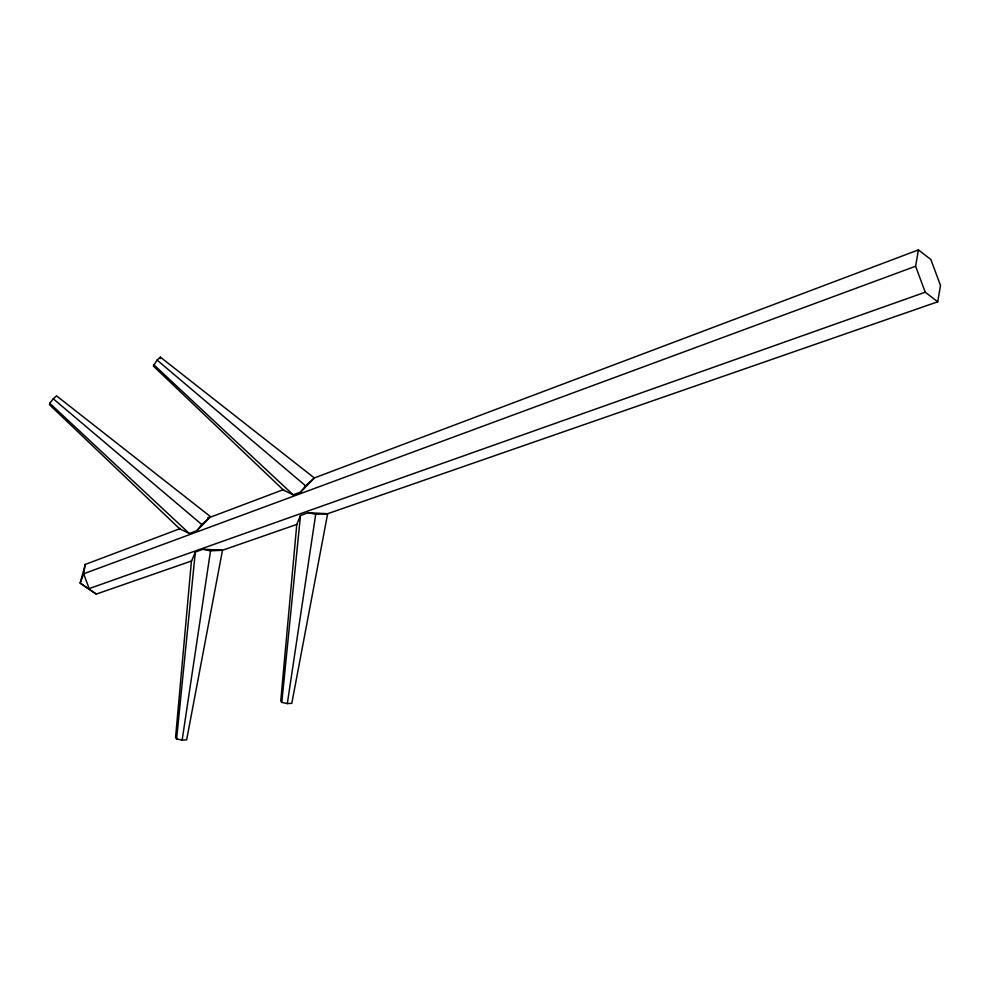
<?xml version="1.0" encoding="UTF-8"?>
<svg xmlns="http://www.w3.org/2000/svg" width="990" height="990" viewBox="0 0 990 990"><rect width="100%" height="100%" fill="white"/><g stroke="black" fill="none" stroke-linecap="round" stroke-linejoin="round"><path stroke-width="1.49" d="M191.478 560.538L175.564 737.562L176.616 738.948L182.148 740.099L186.64 739.889L222.478 550.254L296.777 524.44L300.49 515.555L308.076 512.709L327.653 513.711L937.703 301.802L940.5 285.442L930.848 259.491L918.398 249.901L314.325 477.947L305.613 485.83L300.75 491.968L293.176 494.827L283.462 490.087L153.314 366.015L157.076 360.088L160.355 357.13L314.362 477.972L300.75 491.968M176.616 738.948L195.327 552.098L202.901 549.24L222.478 550.254L210.524 550.836L202.901 549.24M308.076 512.709L315.699 514.293L327.653 513.711L291.803 703.346L287.323 703.568L281.791 702.405L300.49 515.555M182.148 740.099L210.524 550.836M287.323 703.568L315.699 514.293M49.735 403.239L49.5 404.724L179.636 528.796L189.362 533.536L196.936 530.677L210.511 516.656L56.541 395.851L53.262 398.797L49.735 403.239L189.362 533.536M160.12 358.628L160.355 357.13M179.636 528.796L85.251 564.436L83.655 573.779L80.165 583.098L96.278 594.087L191.602 560.971L195.327 552.098M937.703 301.802L925.254 292.199L915.601 266.248L918.398 249.901M85.251 564.436L80.165 583.098L96.278 594.087M179.338 529.39L179.945 528.202M283.462 490.087L283.759 489.493L209.843 517.399M196.936 530.677L201.799 524.539L210.548 516.681L207.739 517.708M915.601 266.248L83.655 573.779L89.162 588.605L925.254 292.199M157.076 360.088L305.613 485.83M53.262 398.797L201.799 524.539M153.549 364.518L293.176 494.827M281.791 702.405L280.739 701.031L296.777 524.44"/></g></svg>
